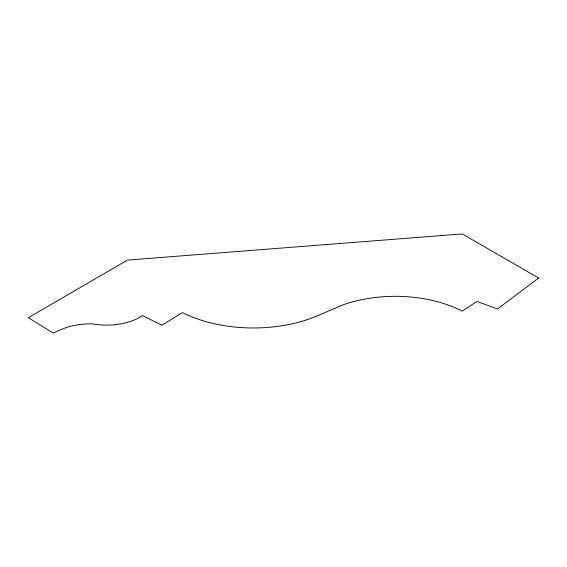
<?xml version="1.0" encoding="UTF-8"?>
<svg xmlns="http://www.w3.org/2000/svg" width="567" height="567" viewBox="0 0 567 567"><rect width="100%" height="100%" fill="white"/><g stroke="black" fill="none" stroke-linecap="round" stroke-linejoin="round"><path stroke-width="0.85" d="M538.65 278.043L497.486 309.001L476.939 301.417L462.183 311.177A99.778 57.607 0 0 0 342.255 305.131L317.329 315.819A107.659 62.157 0 0 1 182.531 312.623L161.857 325.189L142.487 315.606A46.912 27.088 0 0 1 93.229 323.97A47.033 27.152 0 0 0 62.498 329.009L53.17 333.063L28.35 317.683L127.469 260.09L462.254 233.937L538.65 278.043"/></g></svg>
